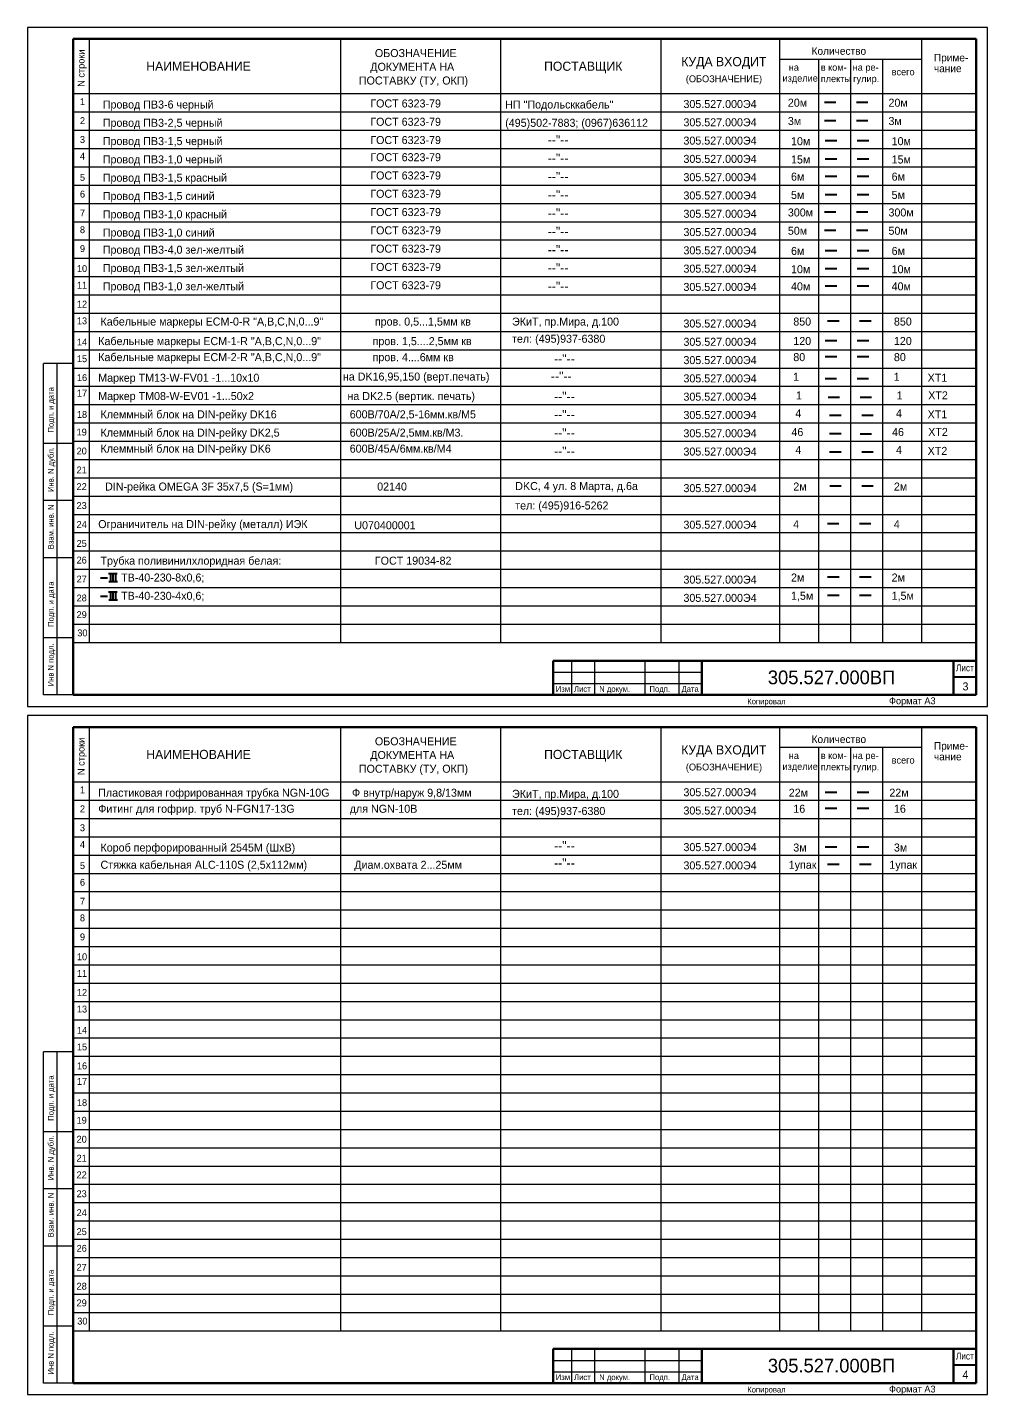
# Model space of a CAD drawing. Extents: x 0 to 844, y 0 to 641.
# Drawn here: x 424 to 844, y 0 to 598 of the extents above; entities that cross this region are included whole.
import ezdxf

# ---------------------------------------------------------------- set-up
doc = ezdxf.new("R2010")
doc.units = 0
doc.layers.get('0').update_dxf_attribs({"linetype": 'CONTINUOUS', "lineweight": 40})
for name, color, linetype, lineweight in [('Layer1', 6, 'CONTINUOUS', 50), ('РАМКА', 7, 'CONTINUOUS', 30), ('Слой1', 3, 'CONTINUOUS', 30)]:
    doc.layers.add(name, color=color, linetype=linetype, lineweight=lineweight)
doc.styles.get("Standard").update_dxf_attribs({"font": 'cad2win.shx'})

msp = doc.modelspace()

# ---------------------------------------------------------------- linework, layer by layer
for p, q in [((772.62, 565.29), (777.62, 565.29)), ((786.62, 565.29), (791.62, 565.29)), ((772.62, 557.29), (777.62, 557.29)), ((786.62, 557.29), (791.62, 557.29)), ((773, 548.46), (778, 548.46)), ((787, 548.46), (792, 548.46)), ((773, 540.46), (778, 540.46)), ((787, 540.46), (792, 540.46)), ((773, 532.96), (778, 532.96)), ((787, 532.96), (792, 532.96)), ((773, 524.96), (778, 524.96)), ((787, 524.96), (792, 524.96)), ((772.62, 517.29), (777.62, 517.29)), ((786.62, 517.29), (791.62, 517.29)), ((772.62, 509.29), (777.62, 509.29)), ((786.62, 509.29), (791.62, 509.29)), ((773, 500.46), (778, 500.46)), ((787, 500.46), (792, 500.46)), ((773, 492.46), (778, 492.46)), ((787, 492.46), (792, 492.46)), ((773, 484.96), (778, 484.96)), ((787, 484.96), (792, 484.96)), ((774, 469.58), (779, 469.58)), ((788, 469.58), (793, 469.58)), ((773, 461.08), (778, 461.08)), ((787, 461.08), (792, 461.08)), ((773, 454.02), (778, 454.02)), ((787, 454.02), (792, 454.02)), ((772.92, 444.43), (777.92, 444.43)), ((786.92, 444.43), (791.92, 444.43)), ((774.18, 436.25), (779.18, 436.25)), ((788.18, 436.25), (793.18, 436.25)), ((774.9, 428.42), (779.9, 428.42)), ((788.9, 428.42), (793.9, 428.42)), ((774.9, 420.42), (779.9, 420.42)), ((788.18, 420.25), (793.18, 420.25)), ((774.9, 412.42), (779.9, 412.42)), ((788.9, 412.42), (793.9, 412.42)), ((775, 397.42), (780, 397.42)), ((789, 397.42), (794, 397.42)), ((773.95, 380.94), (778.95, 380.94)), ((787.95, 380.94), (792.95, 380.94)), ((459.55, 359.12), (463.26, 359.12)), ((460.33, 358.81), (460.33, 355.88)), ((461.38, 358.81), (461.38, 355.88)), ((462.52, 358.81), (462.52, 355.88)), ((456, 357.22), (459, 357.22)), ((459.66, 355.6), (463.43, 355.6)), ((774, 357.63), (779, 357.63)), ((788, 357.63), (793, 357.63)), ((456, 349.22), (459, 349.22)), ((459.55, 351.12), (463.26, 351.12)), ((459.66, 347.6), (463.43, 347.6)), ((460.33, 350.81), (460.33, 347.88)), ((461.38, 350.81), (461.38, 347.88)), ((462.52, 350.81), (462.52, 347.88)), ((774, 349.64), (779, 349.64)), ((788, 349.64), (793, 349.64)), ((829, 314), (839, 314)), ((773, 263.52), (778, 263.52)), ((787, 263.52), (792, 263.52)), ((773, 256.5), (778, 256.5)), ((787, 256.5), (792, 256.5)), ((773, 239.54), (778, 239.54)), ((787, 239.54), (792, 239.54)), ((774, 232), (779, 232)), ((788, 232), (793, 232)), ((829, 13), (839, 13))]:
    msp.add_line(p, q)
at = {"layer": 'Layer1'}
for p, q in [((444, 593), (839, 593)), ((444, 306), (444, 593)), ((839, 593), (839, 306)), ((654, 321), (839, 321)), ((654, 321), (654, 306)), ((719, 321), (719, 306)), ((829, 306), (829, 321)), ((839, 306), (444, 306)), ((444, 292), (839, 292)), ((444, 5), (444, 292)), ((839, 292), (839, 5)), ((654, 20), (839, 20)), ((654, 20), (654, 5)), ((719, 20), (719, 5)), ((829, 5), (829, 20)), ((839, 5), (444, 5))]:
    msp.add_line(p, q, dxfattribs=at)
at = {"layer": 'РАМКА'}
for p, q in [((662, 321), (662, 306)), ((672, 321), (672, 306)), ((694, 321), (694, 306)), ((709, 321), (709, 306)), ((654, 311), (719, 311)), ((839, 306), (654, 306)), ((662, 20), (662, 5)), ((672, 20), (672, 5)), ((694, 20), (694, 5)), ((709, 20), (709, 5)), ((654, 10), (719, 10)), ((839, 5), (654, 5))]:
    msp.add_line(p, q, dxfattribs=at)
at = {"layer": 'Слой1'}
for p, q in [((844, 598), (424, 598)), ((424, 598), (424, 301)), ((451, 593), (451, 329)), ((561, 593), (561, 329)), ((631, 593), (631, 329)), ((701, 593), (701, 329)), ((753, 593), (753, 329)), ((815, 593), (815, 329)), ((844, 301), (844, 598)), ((815, 584), (753, 584)), ((770, 584), (770, 329)), ((784, 584), (784, 329)), ((798, 584), (798, 329)), ((444, 569), (839, 569)), ((444, 561), (839, 561)), ((444, 553), (839, 553)), ((444, 545), (839, 545)), ((444, 537), (839, 537)), ((444, 529), (839, 529)), ((444, 521), (839, 521)), ((444, 513), (839, 513)), ((444, 505), (839, 505)), ((444, 497), (839, 497)), ((444, 489), (839, 489)), ((444, 481), (839, 481)), ((444, 473), (839, 473)), ((444, 465), (839, 465)), ((444, 457), (839, 457)), ((431, 306), (431, 451)), ((444, 451), (431, 451)), ((437, 306), (437, 451)), ((444, 449), (839, 449)), ((444, 441), (839, 441)), ((444, 433), (839, 433)), ((444, 425), (839, 425)), ((444, 416), (431, 416)), ((444, 417), (839, 417)), ((444, 409), (839, 409)), ((444, 401), (839, 401)), ((444, 391), (431, 391)), ((444, 393), (839, 393)), ((444, 385), (839, 385)), ((444, 377), (839, 377)), ((444, 366), (431, 366)), ((444, 369), (839, 369)), ((444, 361), (839, 361)), ((444, 353), (839, 353)), ((444, 345), (839, 345)), ((444, 337), (839, 337)), ((444, 331), (431, 331)), ((444.03, 328.98), (839.03, 328.98)), ((654, 316), (719, 316)), ((444, 306), (431, 306)), ((424, 301), (844, 301)), ((844, 297), (424, 297)), ((424, 297), (424, 0)), ((844, 0), (844, 297)), ((451, 292), (451, 28)), ((561, 292), (561, 28)), ((631, 292), (631, 28)), ((701, 292), (701, 28)), ((753, 292), (753, 28)), ((815, 292), (815, 28)), ((815, 283), (753, 283)), ((770, 283), (770, 28)), ((784, 283), (784, 28)), ((798, 283), (798, 28)), ((444, 268), (839, 268)), ((444, 260), (839, 260)), ((444, 252), (839, 252)), ((444, 244), (839, 244)), ((444, 236), (839, 236)), ((444, 228), (839, 228)), ((444, 220), (839, 220)), ((444, 212), (839, 212)), ((444, 204), (839, 204)), ((444, 196), (839, 196)), ((444, 188), (839, 188)), ((444, 180), (839, 180)), ((444, 172), (839, 172)), ((444, 164), (839, 164)), ((444, 156), (839, 156)), ((431, 5), (431, 150)), ((444, 150), (431, 150)), ((437, 5), (437, 150)), ((444, 148), (839, 148)), ((444, 140), (839, 140)), ((444, 132), (839, 132)), ((444, 124), (839, 124)), ((444, 115), (431, 115)), ((444, 116), (839, 116)), ((444, 108), (839, 108)), ((444, 100), (839, 100)), ((444, 90), (431, 90)), ((444, 92), (839, 92)), ((444, 84), (839, 84)), ((444, 76), (839, 76)), ((444, 68), (839, 68)), ((444, 65), (431, 65)), ((444, 60), (839, 60)), ((444, 52), (839, 52)), ((444, 44), (839, 44)), ((444, 36), (839, 36)), ((444, 30), (431, 30)), ((444.03, 27.98), (839.03, 27.98)), ((654, 15), (719, 15)), ((424, 0), (844, 0)), ((444, 5), (431, 5))]:
    msp.add_line(p, q, dxfattribs=at)

# ---------------------------------------------------------------- texts
for s, height, p in [('ОБОЗНАЧЕНИЕ', 3.5, (576, 585)), ('Приме-', 3.3, (820.5, 583.1)), ('НАИМЕНОВАНИЕ', 4, (476, 579)), ('ДОКУМЕНТА НА', 3.5, (574, 579)), ('ПОСТАВЩИК', 4, (650, 579)), ('КУДА ВХОДИТ', 4, (710, 581)), ('чание', 3.3, (820.5, 578.39)), ('ПОСТАВКУ (ТУ, ОКП)', 3.5, (569, 573)), ('(ОБОЗНАЧЕНИЕ)', 3, (712, 574)), ('Провод ПВ3-6 черный', 3.5, (457, 562.5)), ('ГОСТ 6323-79', 3.5, (574, 562.96)), ('НП "Подольсккабель" ', 3.5, (633, 562.5)), ('305.527.000Э4', 3.5, (710.95, 562.72)), ('20м', 3.5, (756.62, 563.29)), ('20м', 3.5, (800.62, 563.29)), ('Провод ПВ3-2,5 черный', 3.5, (457, 554.5)), ('ГОСТ 6323-79', 3.5, (574, 554.96)), ('(495)502-7883; (0967)636112', 3.5, (633, 554.5)), ('305.527.000Э4', 3.5, (710.95, 554.72)), ('3м', 3.5, (756.62, 555.29)), ('3м', 3.5, (800.62, 555.29)), ('Провод ПВ3-1,5 черный', 3.5, (457, 546.5)), ('ГОСТ 6323-79', 3.5, (574, 546.96)), ('--"--', 4, (651.62, 546.78)), ('305.527.000Э4', 3.5, (710.95, 546.72)), ('10м', 3.5, (758, 546.46)), ('10м', 3.5, (802, 546.46)), ('Провод ПВ3-1,0 черный', 3.5, (457, 538.5)), ('ГОСТ 6323-79', 3.5, (574, 539.46)), ('--"--', 4, (651.62, 538.78)), ('305.527.000Э4', 3.5, (710.95, 538.72)), ('15м', 3.5, (758, 538.46)), ('15м', 3.5, (802, 538.46)), ('Провод ПВ3-1,5 красный', 3.5, (457, 530.5)), ('ГОСТ 6323-79', 3.5, (574, 531.46)), ('--"--', 4, (651.62, 530.78)), ('305.527.000Э4', 3.5, (710.95, 530.72)), ('6м', 3.5, (758, 530.96)), ('6м', 3.5, (802, 530.96)), ('Провод ПВ3-1,5 синий', 3.5, (457, 522.5)), ('ГОСТ 6323-79', 3.5, (574, 523.46)), ('--"--', 4, (651.62, 522.78)), ('305.527.000Э4', 3.5, (710.95, 522.72)), ('5м', 3.5, (758, 522.96)), ('5м', 3.5, (802, 522.96)), ('Провод ПВ3-1,0 красный', 3.5, (457, 514.5)), ('ГОСТ 6323-79', 3.5, (574, 515.46)), ('--"--', 4, (651.62, 514.78)), ('305.527.000Э4', 3.5, (710.95, 514.72)), ('300м', 3.5, (756.62, 515.29)), ('300м', 3.5, (800.62, 515.29)), ('Провод ПВ3-1,0 синий', 3.5, (457, 506.5)), ('ГОСТ 6323-79', 3.5, (574, 507.46)), ('--"--', 4, (651.62, 506.78)), ('305.527.000Э4', 3.5, (710.95, 506.72)), ('50м', 3.5, (756.62, 507.29)), ('50м', 3.5, (800.62, 507.29)), ('Провод ПВ3-4,0 зел-желтый', 3.5, (457, 499)), ('ГОСТ 6323-79', 3.5, (574, 499.46)), ('--"--', 4, (651.62, 498.78)), ('305.527.000Э4', 3.5, (710.95, 498.72)), ('6м', 3.5, (758, 498.46)), ('6м', 3.5, (802, 498.46)), ('Провод ПВ3-1,5 зел-желтый', 3.5, (457, 491)), ('ГОСТ 6323-79', 3.5, (574, 491.46)), ('--"--', 4, (651.62, 490.78)), ('305.527.000Э4', 3.5, (710.95, 490.72)), ('10м', 3.5, (758, 490.46)), ('10м', 3.5, (802, 490.46)), ('Провод ПВ3-1,0 зел-желтый', 3.5, (457, 483)), ('ГОСТ 6323-79', 3.5, (574, 483.46)), ('--"--', 4, (651.62, 482.78)), ('305.527.000Э4', 3.5, (710.95, 482.72)), ('40м', 3.5, (758, 482.96)), ('40м', 3.5, (802, 482.96)), ('Кабельные маркеры ЕСМ-0-R "А,В,С,N,0...9"', 3.5, (456, 467.58)), ('пров. 0,5...1,5мм кв', 3.5, (576, 467.56)), ('ЭКиТ, пр.Мира, д.100', 3.5, (636, 467.56)), ('305.527.000Э4', 3.5, (710.95, 466.72)), ('850', 3.5, (759, 467.58)), ('850', 3.5, (803, 467.58)), ('Кабельные маркеры ЕСМ-1-R "А,В,С,N,0...9"', 3.5, (455, 459.02)), ('пров. 1,5....2,5мм кв', 3.5, (575, 459)), ('тел: (495)937-6380', 3.5, (636, 460.06)), ('305.527.000Э4', 3.5, (710.95, 458.72)), ('120', 3.5, (759, 459.08)), ('120', 3.5, (803, 459.08)), ('Кабельные маркеры ЕСМ-2-R "А,В,С,N,0...9"', 3.5, (455, 452.02)), ('пров. 4....6мм кв', 3.5, (575, 452)), ('--"--', 4, (654.38, 451.06)), ('80', 3.5, (759, 452.02)), ('80', 3.5, (803, 452.02)), ('305.527.000Э4', 3.5, (710.95, 450.72)), ('Маркер ТМ13-W-FV01 -1...10х10 ', 3.5, (455, 443)), ('на DK16,95,150 (верт.печать)', 3.5, (562, 443.52)), ('--"--', 4, (653, 443.48)), ('305.527.000Э4', 3.5, (710.95, 442.72)), ('1', 3.5, (758.92, 443.43)), ('1', 3.5, (802.92, 443.43)), ('ХТ1', 3.5, (817.74, 443)), ('Маркер ТМ08-W-EV01 -1...50х2 ', 3.5, (455, 435)), ('на DK2.5 (вертик. печать)', 3.5, (564, 435)), ('--"--', 4, (654.38, 434.63)), ('305.527.000Э4', 3.5, (710.95, 434.72)), ('1', 3.5, (760.18, 435.25)), ('1', 3.5, (804.18, 435.25)), ('ХТ2', 3.5, (818, 435.31)), ('Клеммный блок на DIN-рейку DK16', 3.5, (456, 427)), ('600B/70A/2,5-16мм.кв/M5', 3.5, (565, 427)), ('--"--', 4, (654.38, 426.63)), ('4', 3.5, (759.9, 427.42)), ('4', 3.5, (803.9, 427.42)), ('305.527.000Э4', 3.5, (710.95, 426.72)), ('ХТ1', 3.5, (817.74, 427)), ('Клеммный блок на DIN-рейку DK2,5', 3.5, (456, 419)), ('600B/25A/2,5мм.кв/M3.', 3.5, (565, 419)), ('--"--', 4, (654.38, 418.63)), ('305.527.000Э4', 3.5, (710.95, 418.72)), ('46', 3.5, (758.18, 419.25)), ('46', 3.5, (802.18, 419.25)), ('ХТ2', 3.5, (818, 419.31)), ('Клеммный блок на DIN-рейку DK6', 3.5, (456, 412)), ('600B/45A/6мм.кв/M4', 3.5, (565, 412)), ('--"--', 4, (654.38, 410.63)), ('305.527.000Э4', 3.5, (710.95, 410.72)), ('4', 3.5, (759.9, 411.42)), ('4', 3.5, (803.9, 411.42)), ('ХТ2', 3.5, (817.74, 411)), ('DIN-рейка OMEGA 3F 35x7,5 (S=1мм)', 3.5, (458, 395.42)), ('02140', 3.5, (577, 395.42)), ('DKC, 4 ул. 8 Марта, д.6а', 3.5, (637.38, 395.63)), ('305.527.000Э4', 3.5, (710.95, 394.72)), ('2м', 3.5, (759, 395.42)), ('2м', 3.5, (803, 395.42)), ('тел: (495)916-5262', 3.5, (637.38, 387.13)), ('Ограничитель на DIN-рейку (металл) ИЭК', 3.5, (455, 379)), ('U070400001', 3.5, (567, 378.48)), ('305.527.000Э4', 3.5, (710.95, 378.72)), ('4', 3.5, (758.95, 378.94)), ('4', 3.5, (802.95, 378.94)), ('Трубка поливинилхлоридная белая:', 3.5, (456, 363)), ('ГОСТ 19034-82', 3.5, (576, 363)), ('ТВ-40-230-8х0,6;', 3.5, (465, 355.63)), ('2м', 3.5, (758, 355.63)), ('2м', 3.5, (802, 355.63)), ('305.527.000Э4', 3.5, (710.95, 354.72)), ('ТВ-40-230-4х0,6;', 3.5, (465, 347.63)), ('305.527.000Э4', 3.5, (710.95, 346.72)), ('1,5м', 3.5, (758, 347.64)), ('1,5м', 3.5, (802, 347.64)), ('305.527.000ВП', 6, (747.86, 310.71)), ('3', 3.5, (833, 308)), ('ОБОЗНАЧЕНИЕ', 3.5, (576, 284)), ('НАИМЕНОВАНИЕ', 4, (476, 278)), ('ДОКУМЕНТА НА', 3.5, (574, 278)), ('ПОСТАВЩИК', 4, (650, 278)), ('КУДА ВХОДИТ', 4, (710, 280)), ('Приме-', 3.3, (820.5, 282.1)), ('ПОСТАВКУ (ТУ, ОКП)', 3.5, (569, 272)), ('(ОБОЗНАЧЕНИЕ)', 3, (712, 273)), ('чание', 3.3, (820.5, 277.39)), ('Пластиковая гофрированная трубка NGN-10G', 3.5, (455, 261.52)), ('Ф внутр/наруж 9,8/13мм', 3.5, (566, 261.5)), ('ЭКиТ, пр.Мира, д.100', 3.5, (636, 261.02)), ('305.527.000Э4', 3.5, (710.95, 261.72)), ('22м', 3.5, (757, 261.52)), ('22м', 3.5, (801, 261.52)), ('Фитинг для гофрир. труб N-FGN17-13G', 3.5, (455, 254.5)), ('для NGN-10B', 3.5, (565, 254.5)), ('тел: (495)937-6380', 3.5, (636, 253.52)), ('305.527.000Э4', 3.5, (710.95, 253.72)), ('16', 3.5, (759, 254.5)), ('16', 3.5, (803, 254.5)), ('Короб перфорированный 2545М (ШхВ)', 3.5, (456, 237.52)), ('--"--', 4, (654.38, 238.08)), ('305.527.000Э4', 3.5, (710.95, 237.72)), ('3м', 3.5, (759, 237.54)), ('3м', 3.5, (803, 237.54)), ('Стяжка кабельная ALС-110S (2,5х112мм)', 3.5, (456, 230)), ('Диам.охвата 2...25мм', 3.5, (567, 229.98)), ('--"--', 4, (654.38, 230.54)), ('305.527.000Э4', 3.5, (710.95, 229.72)), ('1упак', 3.5, (757, 230)), ('1упак', 3.5, (801, 230)), ('305.527.000ВП', 6, (747.86, 9.71)), ('4', 3.5, (833, 7))]:
    msp.add_text(s, height=height).set_placement(p)
for s, height, p in [('N строки', 3, (449, 572)), ('Подп. и дата', 2.5, (435.52, 420.76)), ('Инв. N дубл.', 2.5, (435.52, 394.76)), ('Взам. инв. N', 2.5, (435.52, 369.76)), ('Подп. и дата', 2.5, (435.52, 335.76)), ('Инв N подл.', 2.5, (435.52, 309.76)), ('N строки', 3, (449, 271)), ('Подп. и дата', 2.5, (435.52, 119.76)), ('Инв. N дубл.', 2.5, (435.52, 93.76)), ('Взам. инв. N', 2.5, (435.52, 68.76)), ('Подп. и дата', 2.5, (435.52, 34.76)), ('Инв N подл.', 2.5, (435.52, 8.76))]:
    msp.add_text(s, height=height, rotation=90, dxfattribs=at).set_placement(p)
for s, height, p in [('Количество', 3.3, (767, 586)), ('на', 3, (757, 579)), ('в ком-', 3, (771, 579)), ('на ре-', 3, (784.97, 579)), ('изделие', 3, (754.27, 574.25)), ('плекты', 3, (771, 574.04)), ('гулир.', 3, (785.19, 574.04)), ('всего', 3, (802, 577)), ('1', 3, (447, 564)), ('2', 3, (447, 555.71)), ('3', 3, (447, 547.43)), ('4', 3, (447, 540.14)), ('5', 3, (447, 530.86)), ('6', 3, (447, 523.57)), ('7', 3, (447, 515.29)), ('8', 3, (447, 508)), ('9', 3, (447, 499.71)), ('10', 3, (445.67, 491)), ('11', 3, (445.67, 483.71)), ('12', 3, (445.67, 475.43)), ('13', 3, (445.67, 468.14)), ('14', 3, (445.67, 458.86)), ('15', 3, (445.67, 451.57)), ('16', 3, (445.67, 443.29)), ('17', 3, (445.67, 436.5)), ('18', 3, (445.67, 427.21)), ('19', 3, (445.53, 419.5)), ('20', 3, (445.53, 411.21)), ('21', 3, (445.53, 402.93)), ('22', 3, (445.53, 395.64)), ('23', 3, (445.53, 387.36)), ('24', 3, (445.53, 379.07)), ('25', 3, (445.53, 370.79)), ('26', 3, (445.53, 363.5)), ('27', 3, (445.53, 355.21)), ('28', 3, (445.53, 346.93)), ('29', 3, (445.53, 339.64)), ('30', 3, (445.84, 331.66)), ('Изм', 2.5, (655.12, 307.38)), ('Лист', 2.5, (663.12, 307.38)), ('N докум.', 2.5, (674.12, 307.38)), ('Подп.', 2.5, (696.12, 307.38)), ('Дата', 2.5, (710.12, 307.38)), ('Формат А3', 3, (800.86, 301.95)), ('Копировал', 2.5, (738.86, 301.95)), ('Количество', 3.3, (767, 285)), ('изделие', 3, (754.27, 273.25)), ('на', 3, (757, 278)), ('в ком-', 3, (771, 278)), ('плекты', 3, (771, 273.04)), ('на ре-', 3, (784.97, 278)), ('гулир.', 3, (785.19, 273.04)), ('всего', 3, (802, 276)), ('1', 3, (447, 263)), ('2', 3, (447, 254.71)), ('3', 3, (447, 246.43)), ('4', 3, (447, 239.14)), ('5', 3, (447, 229.86)), ('6', 3, (447, 222.57)), ('7', 3, (447, 214.29)), ('8', 3, (447, 207)), ('9', 3, (447, 198.71)), ('10', 3, (445.67, 190)), ('11', 3, (445.67, 182.71)), ('12', 3, (445.67, 174.43)), ('13', 3, (445.67, 167.14)), ('14', 3, (445.67, 157.86)), ('15', 3, (445.67, 150.57)), ('16', 3, (445.67, 142.29)), ('17', 3, (445.67, 135.5)), ('18', 3, (445.67, 126.21)), ('19', 3, (445.53, 118.5)), ('20', 3, (445.53, 110.21)), ('21', 3, (445.53, 101.93)), ('22', 3, (445.53, 94.64)), ('23', 3, (445.53, 86.36)), ('24', 3, (445.53, 78.07)), ('25', 3, (445.53, 69.79)), ('26', 3, (445.53, 62.5)), ('27', 3, (445.53, 54.21)), ('28', 3, (445.53, 45.93)), ('29', 3, (445.53, 38.64)), ('30', 3, (445.84, 30.66)), ('Изм', 2.5, (655.12, 6.38)), ('Лист', 2.5, (663.12, 6.38)), ('N докум.', 2.5, (674.12, 6.38)), ('Подп.', 2.5, (696.12, 6.38)), ('Дата', 2.5, (710.12, 6.38)), ('Копировал', 2.5, (738.86, 0.95)), ('Формат А3', 3, (800.86, 0.95))]:
    msp.add_text(s, height=height, dxfattribs=at).set_placement(p)
at = {"layer": 'Слой1', "width": 0.9}
for p in [(830.12, 316.38), (830.12, 15.38)]:
    msp.add_text('Лист', height=3, dxfattribs=at).set_placement(p)

doc.saveas('drawing.dxf')
